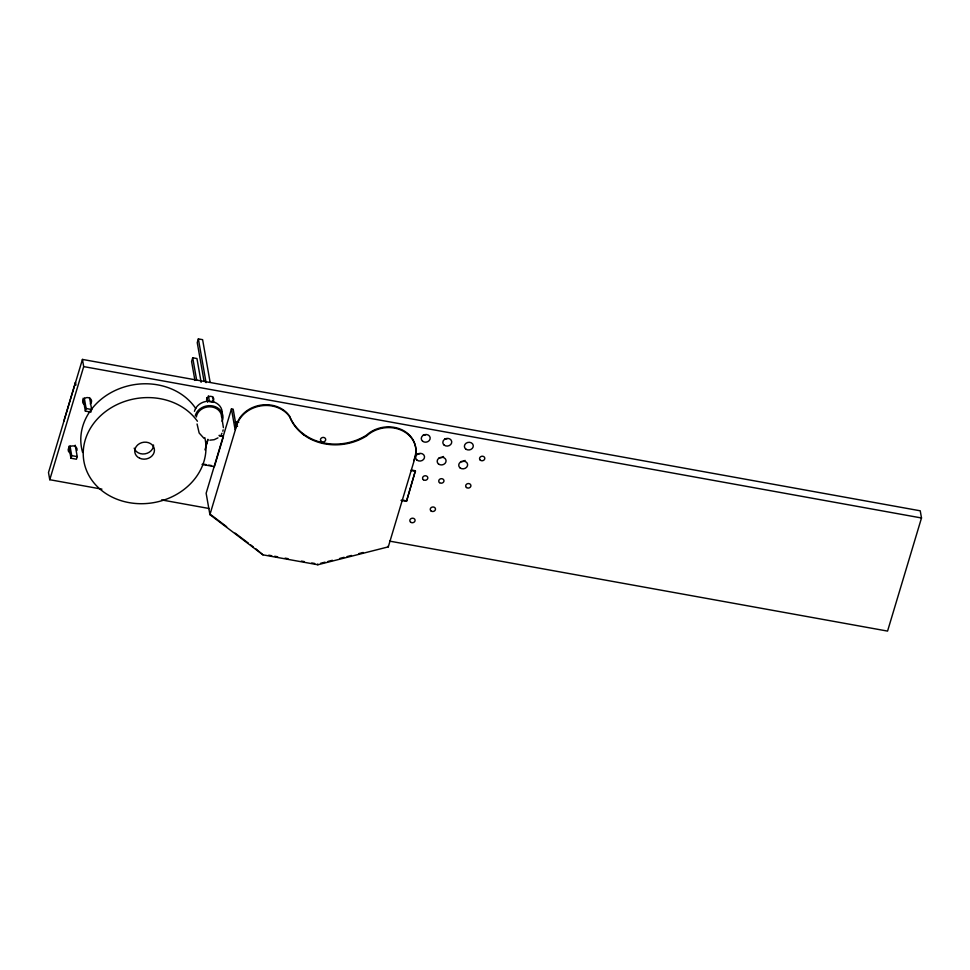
<?xml version="1.0" encoding="UTF-8"?>
<svg xmlns="http://www.w3.org/2000/svg" width="970" height="970" viewBox="0 0 970 970"><rect width="100%" height="100%" fill="white"/><g stroke="black" fill="none" stroke-linecap="round" stroke-linejoin="round"><path stroke-width="1.45" d="M222.821 431.25L223.136 429.88M63.765 421.307L75.466 382.313L75.951 385.09M389.649 541.127L887.562 631.094L921.5 517.98L920.239 510.802L82.438 359.421L48.5 472.548L49.761 479.713L101.935 489.147M49.761 479.713L83.699 366.599L82.438 359.421M75.211 445.206L77.224 456.627L76.436 459.222L70.931 458.228L71.707 455.633L69.949 445.642M89.555 397.591L91.653 409.51L90.877 412.104L85.36 411.11L86.136 408.515L84.293 398.076M201.129 382.301L196.946 358.536L192.703 357.772L191.587 361.483L194.934 380.446M210.066 381.974L202.609 339.67L198.365 338.906L197.249 342.616L204.052 381.234M205.725 446.455L207.871 439.301M204.961 449.85L207.956 439.846M236.292 426.897L233.176 409.195L231.454 408.891L206.137 493.257L209.908 514.633L262.943 554.84L317.833 564.758L388.291 546.874L415.063 457.622A29.027 24.856 -10 0 0 401.434 430.231A29.027 24.856 -10 0 0 366.563 435.954A51.167 43.82 -10 0 1 289.897 417.27L289.618 416.712A29.027 24.856 -10 0 0 260.736 405.896A29.027 24.856 -10 0 0 236.692 425.393L209.908 514.633M202.039 464.4L214.394 466.631L223.403 436.609L219.184 435.324M413.838 460.556L414.942 456.894A29.027 24.856 -10 0 0 401.301 429.516A29.027 24.856 -10 0 0 366.43 435.227A51.167 43.82 -10 0 1 289.763 416.542L289.484 415.984A29.027 24.856 -10 0 0 260.603 405.169A29.027 24.856 -10 0 0 236.559 424.666L235.092 429.54L231.454 408.891M411.292 470.026L415.402 470.777L406.491 501.344L400.998 500.35M406.491 501.344L415.402 470.777M221.293 434.475L221.96 433.25M217.971 437.882L214.127 439.713L209.835 440.174M320.633 563.291L325.035 562.176M327.981 561.424L332.383 560.308M339.718 558.441L344.12 557.326M347.054 556.586L351.467 555.458M358.803 553.603L363.204 552.476M83.699 366.599L921.5 517.98M212.248 402.15L209.423 401.641L208.392 395.796M86.136 408.515L91.653 409.51M219.281 435.857L223.403 436.609M411.377 470.571L415.499 471.323M203.312 464.109L206.064 464.606M208.805 465.103L211.545 465.588M402.283 500.059L405.024 500.556M71.707 455.633L77.224 456.627M161.566 499.914L209.277 508.535M268.751 555.192L271.709 555.725M274.68 556.259L277.65 556.804M285.071 558.138L288.029 558.671M301.379 561.084L304.35 561.63M311.77 562.964L314.729 563.497M203.979 438.319L199.165 433.02L197.068 423.987M210.987 514.827L226.653 526.71M235.092 533.1L248.356 543.151M250.757 544.982L253.17 546.813M255.583 548.632L262.943 554.84M388.158 546.146L388.291 546.874M317.699 564.031L317.833 564.758M221.548 415.718L223.403 427.637M212.636 396.572L213.667 402.404M198.365 338.906L206.076 382.665M206.937 397.567L207.725 402.029M192.703 357.772L196.631 380.046M83.093 398.27L85.36 411.11M68.821 446.309L70.931 458.228M465.079 460.386A4.474 3.831 -10 0 1 460.786 461.599M443.532 456.494A4.474 3.831 -10 0 1 439.228 457.707M447.194 438.719A4.474 3.831 -10 0 1 444.89 438.84M419.986 453.693A4.474 3.831 -10 0 1 417.682 453.814M425.648 434.827A4.474 3.831 -10 0 1 423.332 434.948M237.565 426.266A2.643 2.267 -10 0 1 235.019 425.806M234.995 422.593A2.643 2.267 -10 0 1 238.717 422.399M302.191 433.554A2.643 2.267 -10 0 1 304.071 435.069M207.689 401.701A3.577 3.068 -10 0 1 207.665 397.348A3.577 3.068 -10 0 1 212.697 397.094A3.577 3.068 -10 0 1 212.721 401.447M69.488 452.59A4.474 3.831 -10 0 1 71.453 446.054A4.474 3.831 -10 0 1 76.933 450.492M83.978 404.296A4.474 3.831 -10 0 1 83.941 398.864A4.474 3.831 -10 0 1 90.246 398.537A4.474 3.831 -10 0 1 90.283 403.981M82.632 452.469A61.619 52.768 -10 0 1 119.577 388.606A61.619 52.768 -10 0 1 195.794 408.6M204.828 437.676A61.619 52.768 -10 0 1 131.423 503.006A61.619 52.768 -10 0 1 94.878 421.877A61.619 52.768 -10 0 1 197.431 421.259M153.539 444.987A9.894 8.463 -10 0 1 145.027 453.839A9.894 8.463 -10 0 1 134.187 448.164M194.449 411.304A14.089 12.064 -10 0 1 210.308 401.24A14.089 12.064 -10 0 1 222.142 413.729M195.249 415.791A14.089 12.064 -10 0 1 212.891 405.981A14.089 12.064 -10 0 1 222.13 421.344M196.328 416.991A12.768 10.937 -10 0 1 209.714 406.794A12.768 10.937 -10 0 1 221.669 417.149M466.449 487.51A2.643 2.267 -10 0 0 470.838 486.273A2.643 2.267 -10 0 0 467.601 483.654A2.643 2.267 -10 0 0 466.449 487.51M439.507 482.636A2.643 2.267 -10 0 0 443.896 481.399A2.643 2.267 -10 0 0 440.659 478.78A2.643 2.267 -10 0 0 439.507 482.636M431.007 510.935A2.643 2.267 -10 0 0 435.409 509.699A2.643 2.267 -10 0 0 432.171 507.08A2.643 2.267 -10 0 0 431.007 510.935M423.332 479.726A2.643 2.267 -10 0 0 427.734 478.477A2.643 2.267 -10 0 0 424.496 475.858A2.643 2.267 -10 0 0 423.332 479.726M410.601 522.163A2.643 2.267 -10 0 0 415.002 520.926A2.643 2.267 -10 0 0 411.765 518.307A2.643 2.267 -10 0 0 410.601 522.163M480.32 460.18A2.643 2.267 -10 0 0 484.721 458.943A2.643 2.267 -10 0 0 481.484 456.324A2.643 2.267 -10 0 0 480.32 460.18M321.228 441.386A2.643 2.267 -10 0 0 325.629 440.137A2.643 2.267 -10 0 0 322.392 437.518A2.643 2.267 -10 0 0 321.228 441.386M460.047 467.879A4.474 3.831 -10 0 0 467.491 465.77A4.474 3.831 -10 0 0 462.011 461.344A4.474 3.831 -10 0 0 460.047 467.879M465.709 449.013A4.474 3.831 -10 0 0 473.154 446.903A4.474 3.831 -10 0 0 467.661 442.478A4.474 3.831 -10 0 0 465.709 449.013M438.488 463.975A4.474 3.831 -10 0 0 445.933 461.878A4.474 3.831 -10 0 0 440.453 457.44A4.474 3.831 -10 0 0 438.488 463.975M444.151 445.109A4.474 3.831 -10 0 0 451.596 443.011A4.474 3.831 -10 0 0 446.115 438.573A4.474 3.831 -10 0 0 444.151 445.109M416.942 460.083A4.474 3.831 -10 0 0 424.387 457.986A4.474 3.831 -10 0 0 418.894 453.548A4.474 3.831 -10 0 0 416.942 460.083M422.593 441.217A4.474 3.831 -10 0 0 430.049 439.119A4.474 3.831 -10 0 0 424.557 434.681A4.474 3.831 -10 0 0 422.593 441.217M139.716 458.264A9.894 8.463 -10 0 0 154.448 450.153A9.894 8.463 -10 0 0 139.631 443.545A9.894 8.463 -10 0 0 139.716 458.264"/></g></svg>
